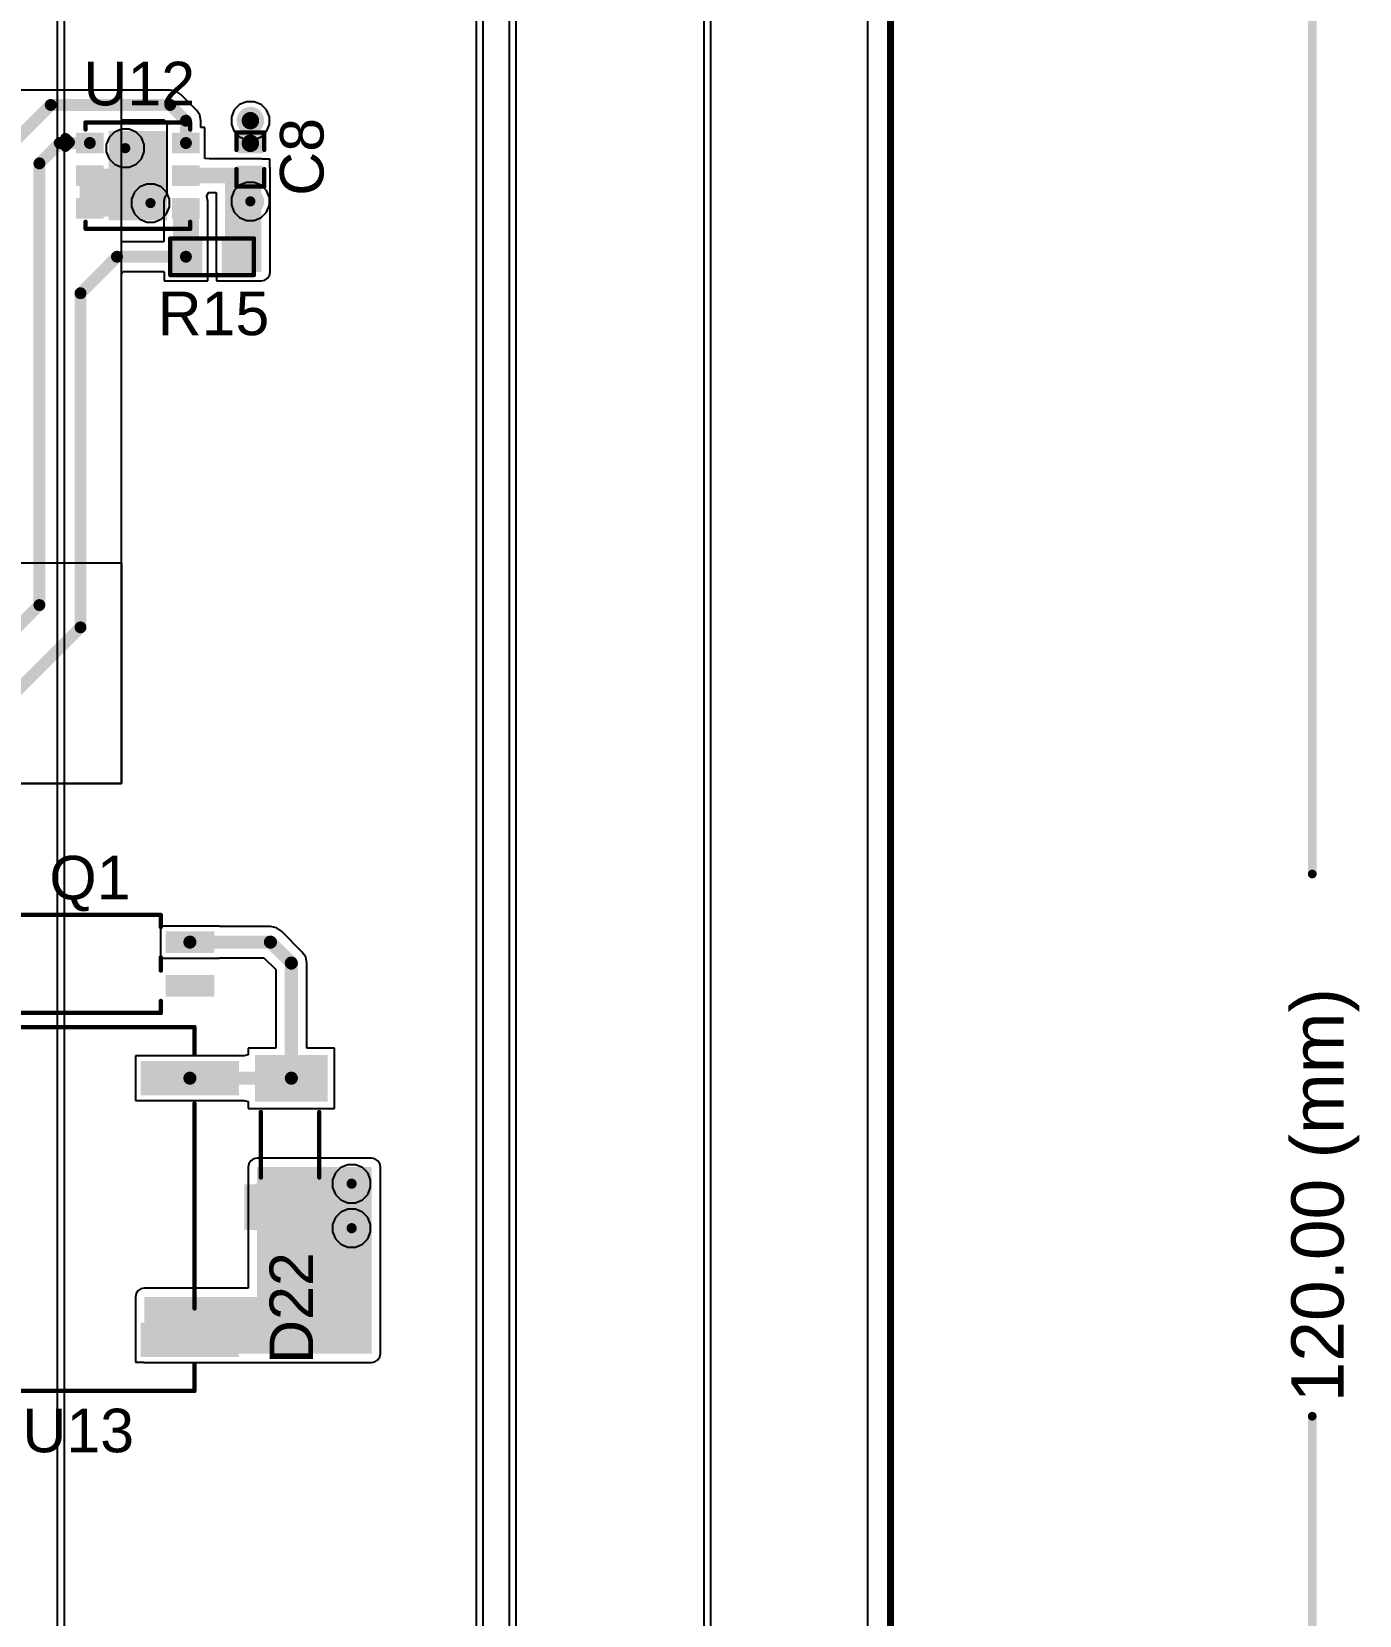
# Model space of a CAD drawing. Header units: millimetres. Extents: x 0 to 174, y 0 to 132.
# Drawn here: x 134.98 to 173.66, y 45.9 to 92.03 of the extents above; entities that cross this region are included whole.
import ezdxf

# ---------------------------------------------------------------- set-up
doc = ezdxf.new("R2010")
doc.units = ezdxf.units.MM
for name, color, linetype in [('BottomLayer', 5, 'Continuous'), ('BottomSolder', 6, 'Continuous'), ('Mechanical2', 216, 'Continuous'), ('TopLayer', 1, 'Continuous'), ('TopOverlay', 2, 'Continuous'), ('TopPaste', 8, 'Continuous'), ('TopSolder', 216, 'Continuous'), ('ViaHoleLayer', 16, 'Continuous')]:
    doc.layers.add(name, color=color, linetype=linetype)
doc.styles.add('Arial', font='', dxfattribs={"height": 0.2})
doc.styles.get('Arial').set_extended_font_data('Arial')

# ---------------------------------------------------------------- blocks, each defined once
blk = doc.blocks.new('G6L_1FDC12_4')
at = {"layer": 'TopLayer'}
for points in [[(2.04, 3.41), (2.04, 4.21), (4.7, 4.21), (4.7, 3.41)], [(-4.7, 0.87), (-4.7, 1.67), (-2.04, 1.67), (-2.04, 0.87)], [(-4.7, -4.21), (-4.7, -3.41), (-2.04, -3.41), (-2.04, -4.21)], [(2.04, -4.21), (2.04, -3.41), (4.7, -3.41), (4.7, -4.21)]]:
    blk.add_hatch(color=1, dxfattribs=at).paths.add_polyline_path(points)
at = {"layer": 'TopPaste'}
for points in [[(2.04, 3.41), (2.04, 4.21), (4.7, 4.21), (4.7, 3.41)], [(-4.7, 0.87), (-4.7, 1.67), (-2.04, 1.67), (-2.04, 0.87)], [(-4.7, -4.21), (-4.7, -3.41), (-2.04, -3.41), (-2.04, -4.21)], [(2.04, -4.21), (2.04, -3.41), (4.7, -3.41), (4.7, -4.21)]]:
    blk.add_hatch(color=8, dxfattribs=at).paths.add_polyline_path(points)
at = {"layer": 'TopSolder'}
for points in [[(1.938, 3.308), (1.938, 4.312), (4.802, 4.312), (4.802, 3.308)], [(-4.802, 0.768), (-4.802, 1.772), (-1.938, 1.772), (-1.938, 0.768)], [(-4.802, -4.312), (-4.802, -3.308), (-1.938, -3.308), (-1.938, -4.312)], [(1.938, -4.312), (1.938, -3.308), (4.802, -3.308), (4.802, -4.312)]]:
    blk.add_hatch(color=216, dxfattribs=at).paths.add_polyline_path(points)
at = {"layer": 'TopOverlay', "const_width": 0.127}
for points in [[(-3.5, 5.3), (3.5, 5.3)], [(-3.5, 2.012), (-3.5, 5.3)], [(3.5, 4.516), (3.5, 5.3)], [(3.5, 3.068), (3.505, -2.896)], [(-3.5, -2.76), (-3.5, 0.528)], [(-3.5, -5.3), (-3.5, -4.516)], [(3.5, -5.3), (3.5, -4.516)], [(-3.5, -5.3), (3.5, -5.3)]]:
    blk.add_lwpolyline(points, dxfattribs=at)
at = {"layer": 'TopOverlay', "const_width": 0.0635}
for points in [[(-3.532, 5.3, 1), (-3.468, 5.3, 1)], [(-3.532, 5.3, 1), (-3.468, 5.3, 1)], [(3.468, 5.3, 1), (3.532, 5.3, 1)], [(3.468, 5.3, 1), (3.532, 5.3, 1)], [(3.468, 4.516, 1), (3.532, 4.516, 1)], [(3.468, 3.068, 1), (3.532, 3.068, 1)], [(-3.532, 2.012, 1), (-3.468, 2.012, 1)], [(-3.532, 0.528, 1), (-3.468, 0.528, 1)], [(-3.532, -2.76, 1), (-3.468, -2.76, 1)], [(3.473, -2.896, 1), (3.537, -2.896, 1)], [(-3.532, -4.516, 1), (-3.468, -4.516, 1)], [(3.468, -4.516, 1), (3.532, -4.516, 1)], [(-3.532, -5.3, 1), (-3.468, -5.3, 1)], [(-3.532, -5.3, 1), (-3.468, -5.3, 1)], [(3.468, -5.3, 1), (3.532, -5.3, 1)], [(3.468, -5.3, 1), (3.532, -5.3, 1)]]:
    blk.add_lwpolyline(points, format="xyb", close=True, dxfattribs=at)
blk = doc.blocks.new('HDC2021DEBT_5')
at = {"layer": 'TopLayer'}
for points in [[(-1.7, 1.15), (-1.1, 1.15), (-1.1, 0.75), (-1.7, 0.75)], [(-0.75, 1.2), (0.75, 1.2), (0.75, -1.2), (-0.75, -1.2)], [(1.1, 1.15), (1.7, 1.15), (1.7, 0.75), (1.1, 0.75)], [(-1.7, 0.2), (-1.1, 0.2), (-1.1, -0.2), (-1.7, -0.2)], [(1.1, 0.2), (1.7, 0.2), (1.7, -0.2), (1.1, -0.2)], [(-1.7, -0.75), (-1.1, -0.75), (-1.1, -1.15), (-1.7, -1.15)], [(1.1, -0.75), (1.7, -0.75), (1.7, -1.15), (1.1, -1.15)]]:
    blk.add_hatch(color=1, dxfattribs=at).paths.add_polyline_path(points)
at = {"layer": 'TopPaste'}
for points in [[(-1.7, 1.15), (-1.1, 1.15), (-1.1, 0.75), (-1.7, 0.75)], [(-0.75, 1.2), (0.75, 1.2), (0.75, -1.2), (-0.75, -1.2)], [(1.1, 1.15), (1.7, 1.15), (1.7, 0.75), (1.1, 0.75)], [(-1.7, 0.2), (-1.1, 0.2), (-1.1, -0.2), (-1.7, -0.2)], [(1.1, 0.2), (1.7, 0.2), (1.7, -0.2), (1.1, -0.2)], [(-1.7, -0.75), (-1.1, -0.75), (-1.1, -1.15), (-1.7, -1.15)], [(1.1, -0.75), (1.7, -0.75), (1.7, -1.15), (1.1, -1.15)]]:
    blk.add_hatch(color=8, dxfattribs=at).paths.add_polyline_path(points)
at = {"layer": 'TopSolder'}
for points in [[(-1.802, 1.252), (-0.998, 1.252), (-0.998, 0.648), (-1.802, 0.648)], [(-0.852, 1.302), (0.852, 1.302), (0.852, -1.302), (-0.852, -1.302)], [(0.998, 1.252), (1.802, 1.252), (1.802, 0.648), (0.998, 0.648)], [(-1.802, 0.302), (-0.998, 0.302), (-0.998, -0.302), (-1.802, -0.302)], [(0.998, 0.302), (1.802, 0.302), (1.802, -0.302), (0.998, -0.302)], [(-1.802, -0.648), (-0.998, -0.648), (-0.998, -1.252), (-1.802, -1.252)], [(0.998, -0.648), (1.802, -0.648), (1.802, -1.252), (0.998, -1.252)]]:
    blk.add_hatch(color=216, dxfattribs=at).paths.add_polyline_path(points)
at = {"layer": 'TopOverlay'}
for points, const_width in [([(-1.524, 1.549), (1.524, 1.549)], 0.127), ([(-1.524, 1.346), (-1.524, 1.549)], 0.127), ([(1.524, 1.346), (1.524, 1.549)], 0.127), ([(-2.111, 1.095), (-1.984, 0.968)], 0.3), ([(-2.111, 0.841), (-2.111, 1.095)], 0.3), ([(-2.111, 0.841), (-1.984, 0.968)], 0.3), ([(-1.524, -1.549), (-1.524, -1.346)], 0.127), ([(1.524, -1.549), (1.524, -1.346)], 0.127), ([(-1.524, -1.549), (1.524, -1.549)], 0.127)]:
    blk.add_lwpolyline(points, dxfattribs=dict(at, const_width=const_width))
for points, const_width in [([(-1.556, 1.549, 1), (-1.492, 1.549, 1)], 0.0635), ([(-1.556, 1.549, 1), (-1.492, 1.549, 1)], 0.0635), ([(-1.556, 1.346, 1), (-1.492, 1.346, 1)], 0.0635), ([(1.492, 1.549, 1), (1.556, 1.549, 1)], 0.0635), ([(1.492, 1.549, 1), (1.556, 1.549, 1)], 0.0635), ([(1.492, 1.346, 1), (1.556, 1.346, 1)], 0.0635), ([(-2.186, 1.095, 1), (-2.036, 1.095, 1)], 0.15), ([(-2.186, 1.095, 1), (-2.036, 1.095, 1)], 0.15), ([(-2.186, 0.841, 1), (-2.036, 0.841, 1)], 0.15), ([(-2.186, 0.841, 1), (-2.036, 0.841, 1)], 0.15), ([(-2.059, 0.968, 1), (-1.909, 0.968, 1)], 0.15), ([(-2.059, 0.968, 1), (-1.909, 0.968, 1)], 0.15), ([(-1.556, -1.346, 1), (-1.492, -1.346, 1)], 0.0635), ([(1.492, -1.346, 1), (1.556, -1.346, 1)], 0.0635), ([(-1.556, -1.549, 1), (-1.492, -1.549, 1)], 0.0635), ([(-1.556, -1.549, 1), (-1.492, -1.549, 1)], 0.0635), ([(1.492, -1.549, 1), (1.556, -1.549, 1)], 0.0635), ([(1.492, -1.549, 1), (1.556, -1.549, 1)], 0.0635)]:
    blk.add_lwpolyline(points, format="xyb", close=True, dxfattribs=dict(at, const_width=const_width))
blk = doc.blocks.new('R___0603_44')
at = {"layer": 'TopLayer'}
for points in [[(-0.381, 0.4445), (-0.381, -0.4445), (-1.143, -0.4445), (-1.143, 0.4445)], [(1.143, 0.4445), (1.143, -0.4445), (0.381, -0.4445), (0.381, 0.4445)]]:
    blk.add_hatch(color=1, dxfattribs=at).paths.add_polyline_path(points)
at = {"layer": 'TopPaste'}
for points in [[(-0.381, 0.4445), (-0.381, -0.4445), (-1.143, -0.4445), (-1.143, 0.4445)], [(1.143, 0.4445), (1.143, -0.4445), (0.381, -0.4445), (0.381, 0.4445)]]:
    blk.add_hatch(color=8, dxfattribs=at).paths.add_polyline_path(points)
at = {"layer": 'TopSolder'}
for points in [[(-0.2794, 0.5461), (-0.2794, -0.5461), (-1.2446, -0.5461), (-1.2446, 0.5461)], [(1.2446, 0.5461), (1.2446, -0.5461), (0.2794, -0.5461), (0.2794, 0.5461)]]:
    blk.add_hatch(color=216, dxfattribs=at).paths.add_polyline_path(points)
at = {"layer": 'TopOverlay', "const_width": 0.127}
for points in [[(1.2192, 0.5334), (-1.2192, 0.5334)], [(-1.2192, 0.5334), (-1.2192, -0.5334)], [(1.2192, 0.5334), (1.2192, -0.5334)], [(1.2192, -0.5334), (-1.2192, -0.5334)]]:
    blk.add_lwpolyline(points, dxfattribs=at)
at = {"layer": 'TopOverlay', "const_width": 0.0635}
for points in [[(-1.25095, 0.5334, 1), (-1.18745, 0.5334, 1)], [(-1.25095, 0.5334, 1), (-1.18745, 0.5334, 1)], [(1.18745, 0.5334, 1), (1.25095, 0.5334, 1)], [(1.18745, 0.5334, 1), (1.25095, 0.5334, 1)], [(-1.25095, -0.5334, 1), (-1.18745, -0.5334, 1)], [(-1.25095, -0.5334, 1), (-1.18745, -0.5334, 1)], [(1.18745, -0.5334, 1), (1.25095, -0.5334, 1)], [(1.18745, -0.5334, 1), (1.25095, -0.5334, 1)]]:
    blk.add_lwpolyline(points, format="xyb", close=True, dxfattribs=at)
blk = doc.blocks.new('4_SOIC__0_179___4_55___W______56')
at = {"layer": 'TopLayer'}
for points in [[(-3.856, 0.85), (-2.644, 0.85), (-2.644, 0.42), (-3.856, 0.42)], [(2.644, 0.85), (3.856, 0.85), (3.856, 0.42), (2.644, 0.42)], [(-3.856, -0.42), (-2.644, -0.42), (-2.644, -0.85), (-3.856, -0.85)], [(2.644, -0.42), (3.856, -0.42), (3.856, -0.85), (2.644, -0.85)]]:
    blk.add_hatch(color=1, dxfattribs=at).paths.add_polyline_path(points)
at = {"layer": 'TopPaste'}
for points in [[(-3.856, 0.85), (-2.644, 0.85), (-2.644, 0.42), (-3.856, 0.42)], [(2.644, 0.85), (3.856, 0.85), (3.856, 0.42), (2.644, 0.42)], [(-3.856, -0.42), (-2.644, -0.42), (-2.644, -0.85), (-3.856, -0.85)], [(2.644, -0.42), (3.856, -0.42), (3.856, -0.85), (2.644, -0.85)]]:
    blk.add_hatch(color=8, dxfattribs=at).paths.add_polyline_path(points)
at = {"layer": 'TopSolder'}
for points in [[(-3.957, 0.952), (-2.543, 0.952), (-2.543, 0.318), (-3.957, 0.318)], [(2.543, 0.952), (3.957, 0.952), (3.957, 0.318), (2.543, 0.318)], [(-3.957, -0.318), (-2.543, -0.318), (-2.543, -0.952), (-3.957, -0.952)], [(2.543, -0.318), (3.957, -0.318), (3.957, -0.952), (2.543, -0.952)]]:
    blk.add_hatch(color=216, dxfattribs=at).paths.add_polyline_path(points)
at = {"layer": 'TopOverlay', "const_width": 0.127}
for points in [[(-2.402, 1.427), (2.402, 1.427)], [(-2.402, 1.078), (-2.402, 1.427)], [(2.402, 1.078), (2.402, 1.427)], [(-4.14, 0.533), (-4.14, 0.787)], [(-4.14, 0.787), (-4.013, 0.66)], [(-4.14, 0.533), (-4.013, 0.66)], [(-2.402, -0.192), (-2.402, 0.192)], [(2.402, -0.192), (2.402, 0.192)], [(-2.402, -1.427), (-2.402, -1.078)], [(-2.402, -1.427), (2.402, -1.427)], [(2.402, -1.427), (2.402, -1.078)]]:
    blk.add_lwpolyline(points, dxfattribs=at)
at = {"layer": 'TopOverlay', "const_width": 0.0635}
for points in [[(-2.434, 1.427, 1), (-2.37, 1.427, 1)], [(-2.434, 1.427, 1), (-2.37, 1.427, 1)], [(2.37, 1.427, 1), (2.434, 1.427, 1)], [(2.37, 1.427, 1), (2.434, 1.427, 1)], [(-2.434, 1.078, 1), (-2.37, 1.078, 1)], [(2.37, 1.078, 1), (2.434, 1.078, 1)], [(-4.172, 0.787, 1), (-4.108, 0.787, 1)], [(-4.172, 0.787, 1), (-4.108, 0.787, 1)], [(-4.172, 0.533, 1), (-4.108, 0.533, 1)], [(-4.172, 0.533, 1), (-4.108, 0.533, 1)], [(-4.045, 0.66, 1), (-3.981, 0.66, 1)], [(-4.045, 0.66, 1), (-3.981, 0.66, 1)], [(-2.434, 0.192, 1), (-2.37, 0.192, 1)], [(2.37, 0.192, 1), (2.434, 0.192, 1)], [(-2.434, -0.192, 1), (-2.37, -0.192, 1)], [(2.37, -0.192, 1), (2.434, -0.192, 1)], [(-2.434, -1.078, 1), (-2.37, -1.078, 1)], [(-2.434, -1.427, 1), (-2.37, -1.427, 1)], [(-2.434, -1.427, 1), (-2.37, -1.427, 1)], [(2.37, -1.078, 1), (2.434, -1.078, 1)], [(2.37, -1.427, 1), (2.434, -1.427, 1)], [(2.37, -1.427, 1), (2.434, -1.427, 1)]]:
    blk.add_lwpolyline(points, format="xyb", close=True, dxfattribs=at)
blk = doc.blocks.new('SOD_80_M___MELF_74')
at = {"layer": 'TopLayer'}
for points in [[(-1.25, -1), (-2.5, -1), (-2.5, 1), (-1.25, 1)], [(2.5, -1), (1.25, -1), (1.25, 1), (2.5, 1)]]:
    blk.add_hatch(color=1, dxfattribs=at).paths.add_polyline_path(points)
at = {"layer": 'TopOverlay'}
for points in [[(-2.542, 1.041), (-1.221, 1.041), (-1.221, 1.372), (-2.542, 1.372)], [(-1.196, -0.711), (-0.713, -0.711), (-0.713, 0.787), (-1.196, 0.787)], [(-2.542, -1.372), (-1.221, -1.372), (-1.221, -1.041), (-2.542, -1.041)]]:
    blk.add_hatch(color=2, dxfattribs=at).paths.add_polyline_path(points)
at = {"layer": 'TopPaste'}
for points in [[(-1.25, -1), (-2.5, -1), (-2.5, 1), (-1.25, 1)], [(2.5, -1), (1.25, -1), (1.25, 1), (2.5, 1)]]:
    blk.add_hatch(color=8, dxfattribs=at).paths.add_polyline_path(points)
at = {"layer": 'TopSolder'}
for points in [[(-1.195, -1.055), (-2.555, -1.055), (-2.555, 1.055), (-1.195, 1.055)], [(2.555, -1.055), (1.195, -1.055), (1.195, 1.055), (2.555, 1.055)]]:
    blk.add_hatch(color=216, dxfattribs=at).paths.add_polyline_path(points)
at = {"layer": 'TopOverlay', "const_width": 0.127}
for points in [[(-1.016, 0.889), (0.889, 0.889)], [(-1.016, -0.813), (0.889, -0.813)]]:
    blk.add_lwpolyline(points, dxfattribs=at)
at = {"layer": 'TopOverlay', "const_width": 0.0635}
for points in [[(-1.048, 0.889, 1), (-0.984, 0.889, 1)], [(0.857, 0.889, 1), (0.921, 0.889, 1)], [(-1.048, -0.813, 1), (-0.984, -0.813, 1)], [(0.857, -0.813, 1), (0.921, -0.813, 1)]]:
    blk.add_lwpolyline(points, format="xyb", close=True, dxfattribs=at)
blk = doc.blocks.new('C___0402_103')
at = {"layer": 'TopLayer'}
for points in [[(-0.699, -0.318), (-0.699, 0.318), (-0.241, 0.318), (-0.241, -0.318)], [(0.241, -0.318), (0.241, 0.318), (0.699, 0.318), (0.699, -0.318)]]:
    blk.add_hatch(color=1, dxfattribs=at).paths.add_polyline_path(points)
at = {"layer": 'TopPaste'}
for points in [[(-0.699, -0.318), (-0.699, 0.318), (-0.241, 0.318), (-0.241, -0.318)], [(0.241, -0.318), (0.241, 0.318), (0.699, 0.318), (0.699, -0.318)]]:
    blk.add_hatch(color=8, dxfattribs=at).paths.add_polyline_path(points)
at = {"layer": 'TopSolder'}
for points in [[(-0.758, -0.377), (-0.758, 0.377), (-0.181, 0.377), (-0.181, -0.377)], [(0.181, -0.377), (0.181, 0.377), (0.758, 0.377), (0.758, -0.377)]]:
    blk.add_hatch(color=216, dxfattribs=at).paths.add_polyline_path(points)
at = {"layer": 'TopOverlay', "const_width": 0.127}
for points in [[(-0.787, 0.406), (-0.787, -0.406)], [(-0.787, 0.406), (-0.279, 0.406)], [(0.279, 0.406), (0.787, 0.406)], [(0.787, 0.406), (0.787, -0.406)], [(-0.787, -0.406), (-0.279, -0.406)], [(0.279, -0.406), (0.787, -0.406)]]:
    blk.add_lwpolyline(points, dxfattribs=at)
at = {"layer": 'TopOverlay', "const_width": 0.0635}
for points in [[(-0.819, 0.406, 1), (-0.756, 0.406, 1)], [(-0.819, 0.406, 1), (-0.756, 0.406, 1)], [(-0.311, 0.406, 1), (-0.248, 0.406, 1)], [(0.248, 0.406, 1), (0.311, 0.406, 1)], [(0.756, 0.406, 1), (0.819, 0.406, 1)], [(0.756, 0.406, 1), (0.819, 0.406, 1)], [(-0.819, -0.406, 1), (-0.756, -0.406, 1)], [(-0.819, -0.406, 1), (-0.756, -0.406, 1)], [(-0.311, -0.406, 1), (-0.248, -0.406, 1)], [(0.248, -0.406, 1), (0.311, -0.406, 1)], [(0.756, -0.406, 1), (0.819, -0.406, 1)], [(0.756, -0.406, 1), (0.819, -0.406, 1)]]:
    blk.add_lwpolyline(points, format="xyb", close=True, dxfattribs=at)

msp = doc.modelspace()

# ---------------------------------------------------------------- hatches: boundary and pattern name
at = {"layer": 'BottomLayer'}
h = msp.add_hatch(color=5, dxfattribs=at)
edge = h.paths.add_edge_path()
edge.add_arc((141.351, 89.433), 0.3, 0, 360)
h = msp.add_hatch(color=5, dxfattribs=at)
edge = h.paths.add_edge_path()
edge.add_arc((137.707, 88.632), 0.3, 0, 360)
h = msp.add_hatch(color=5, dxfattribs=at)
edge = h.paths.add_edge_path()
edge.add_arc((138.441, 87.034), 0.3, 0, 360)
h = msp.add_hatch(color=5, dxfattribs=at)
edge = h.paths.add_edge_path()
edge.add_arc((141.351, 87.083), 0.3, 0, 360)
h = msp.add_hatch(color=5, dxfattribs=at)
edge = h.paths.add_edge_path()
edge.add_arc((144.302, 58.471), 0.3, 0, 360)
h = msp.add_hatch(color=5, dxfattribs=at)
edge = h.paths.add_edge_path()
edge.add_arc((144.302, 57.175), 0.3, 0, 360)
at = {"layer": 'BottomSolder'}
h = msp.add_hatch(color=6, dxfattribs=at)
edge = h.paths.add_edge_path()
edge.add_arc((141.351, 89.433), 0.402, 0, 360)
h = msp.add_hatch(color=6, dxfattribs=at)
edge = h.paths.add_edge_path()
edge.add_arc((137.707, 88.632), 0.402, 0, 360)
h = msp.add_hatch(color=6, dxfattribs=at)
edge = h.paths.add_edge_path()
edge.add_arc((138.441, 87.034), 0.402, 0, 360)
h = msp.add_hatch(color=6, dxfattribs=at)
edge = h.paths.add_edge_path()
edge.add_arc((141.351, 87.083), 0.402, 0, 360)
h = msp.add_hatch(color=6, dxfattribs=at)
edge = h.paths.add_edge_path()
edge.add_arc((144.302, 58.471), 0.402, 0, 360)
h = msp.add_hatch(color=6, dxfattribs=at)
edge = h.paths.add_edge_path()
edge.add_arc((144.302, 57.175), 0.402, 0, 360)
at = {"layer": 'TopLayer'}
h = msp.add_hatch(color=1, dxfattribs=at)
edge = h.paths.add_edge_path()
edge.add_arc((141.351, 89.433), 0.3, 0, 360)
h = msp.add_hatch(color=1, dxfattribs=at)
edge = h.paths.add_edge_path()
edge.add_arc((137.707, 88.632), 0.3, 0, 360)
for points in [[(136.374, 86.633), (138.824, 86.633), (138.824, 88.033), (136.374, 88.033)], [(139.174, 87.605), (141.669, 87.605), (141.669, 88.062), (139.174, 88.062)], [(140.617, 85.027), (141.669, 85.027), (141.669, 88.062), (140.617, 88.062)], [(139.093, 85.027), (139.855, 85.027), (139.855, 87.083), (139.093, 87.083)], [(141.545, 53.524), (144.882, 53.524), (144.882, 58.953), (141.545, 58.953)], [(138.26, 53.524), (144.848, 53.524), (144.848, 55.169), (138.26, 55.169)]]:
    msp.add_hatch(color=1, dxfattribs=at).paths.add_polyline_path(points)
h = msp.add_hatch(color=1, dxfattribs=at)
edge = h.paths.add_edge_path()
edge.add_arc((138.441, 87.034), 0.3, 0, 360)
h = msp.add_hatch(color=1, dxfattribs=at)
edge = h.paths.add_edge_path()
edge.add_arc((141.351, 87.083), 0.3, 0, 360)
h = msp.add_hatch(color=1, dxfattribs=at)
edge = h.paths.add_edge_path()
edge.add_arc((144.302, 58.471), 0.3, 0, 360)
h = msp.add_hatch(color=1, dxfattribs=at)
edge = h.paths.add_edge_path()
edge.add_arc((144.302, 57.175), 0.3, 0, 360)
at = {"layer": 'TopSolder'}
h = msp.add_hatch(color=216, dxfattribs=at)
edge = h.paths.add_edge_path()
edge.add_arc((141.351, 89.433), 0.402, 0, 360)
h = msp.add_hatch(color=216, dxfattribs=at)
edge = h.paths.add_edge_path()
edge.add_arc((137.707, 88.632), 0.402, 0, 360)
h = msp.add_hatch(color=216, dxfattribs=at)
edge = h.paths.add_edge_path()
edge.add_arc((138.441, 87.034), 0.402, 0, 360)
h = msp.add_hatch(color=216, dxfattribs=at)
edge = h.paths.add_edge_path()
edge.add_arc((141.351, 87.083), 0.402, 0, 360)
h = msp.add_hatch(color=216, dxfattribs=at)
edge = h.paths.add_edge_path()
edge.add_arc((144.302, 58.471), 0.402, 0, 360)
h = msp.add_hatch(color=216, dxfattribs=at)
edge = h.paths.add_edge_path()
edge.add_arc((144.302, 57.175), 0.402, 0, 360)
at = {"layer": 'ViaHoleLayer'}
h = msp.add_hatch(color=16, dxfattribs=at)
edge = h.paths.add_edge_path()
edge.add_arc((141.351, 89.433), 0.15, 0, 360)
h = msp.add_hatch(color=16, dxfattribs=at)
edge = h.paths.add_edge_path()
edge.add_arc((137.707, 88.632), 0.15, 0, 360)
h = msp.add_hatch(color=16, dxfattribs=at)
edge = h.paths.add_edge_path()
edge.add_arc((138.441, 87.034), 0.15, 0, 360)
h = msp.add_hatch(color=16, dxfattribs=at)
edge = h.paths.add_edge_path()
edge.add_arc((141.351, 87.083), 0.15, 0, 360)
h = msp.add_hatch(color=16, dxfattribs=at)
edge = h.paths.add_edge_path()
edge.add_arc((144.302, 58.471), 0.15, 0, 360)
h = msp.add_hatch(color=16, dxfattribs=at)
edge = h.paths.add_edge_path()
edge.add_arc((144.302, 57.175), 0.15, 0, 360)

# ---------------------------------------------------------------- linework, layer by layer
at = {"layer": 'BottomLayer'}
for p, q in [((159.334, 112.954), (159.334, 5.447)), ((154.559, 110.414), (154.559, 39.751)), ((154.766, 39.751), (154.766, 110.414)), ((135.725, 105.943), (135.725, 41.563)), ((135.932, 41.563), (135.932, 106.029)), ((148.891, 105.045), (148.891, 41.335)), ((149.098, 41.25), (149.098, 105.131)), ((147.93, 104.28), (147.93, 42.672)), ((148.137, 42.672), (148.137, 104.28)), ((141.241, 89.987), (141.037, 89.903)), ((141.461, 89.987), (141.241, 89.987)), ((141.665, 89.903), (141.461, 89.987)), ((140.881, 89.747), (140.797, 89.544)), ((140.797, 89.544), (140.797, 89.323)), ((141.037, 89.903), (140.881, 89.747)), ((141.821, 89.747), (141.665, 89.903)), ((141.905, 89.544), (141.821, 89.747)), ((141.905, 89.323), (141.905, 89.544)), ((137.394, 89.102), (137.238, 88.946)), ((137.597, 89.186), (137.394, 89.102)), ((137.818, 89.186), (137.597, 89.186)), ((138.021, 89.102), (137.818, 89.186)), ((138.177, 88.946), (138.021, 89.102)), ((140.797, 89.323), (140.881, 89.12)), ((140.881, 89.12), (141.037, 88.964)), ((141.665, 88.964), (141.821, 89.12)), ((141.821, 89.12), (141.905, 89.323)), ((137.238, 88.946), (137.153, 88.742)), ((137.153, 88.742), (137.153, 88.522)), ((138.261, 88.742), (138.177, 88.946)), ((138.261, 88.522), (138.261, 88.742)), ((141.037, 88.964), (141.241, 88.879)), ((141.241, 88.879), (141.461, 88.879)), ((141.461, 88.879), (141.665, 88.964)), ((137.153, 88.522), (137.238, 88.318)), ((137.238, 88.318), (137.394, 88.162)), ((137.394, 88.162), (137.597, 88.078)), ((137.818, 88.078), (138.021, 88.162)), ((138.021, 88.162), (138.177, 88.318)), ((138.177, 88.318), (138.261, 88.522)), ((137.597, 88.078), (137.818, 88.078)), ((137.972, 87.348), (137.887, 87.145)), ((138.128, 87.504), (137.972, 87.348)), ((138.331, 87.588), (138.128, 87.504)), ((138.552, 87.588), (138.331, 87.588)), ((138.755, 87.504), (138.552, 87.588)), ((138.911, 87.348), (138.755, 87.504)), ((138.995, 87.145), (138.911, 87.348)), ((140.881, 87.397), (140.797, 87.193)), ((140.797, 87.193), (140.797, 86.973)), ((141.037, 87.553), (140.881, 87.397)), ((141.241, 87.637), (141.037, 87.553)), ((141.461, 87.637), (141.241, 87.637)), ((141.665, 87.553), (141.461, 87.637)), ((141.821, 87.397), (141.665, 87.553)), ((141.905, 87.193), (141.821, 87.397)), ((141.905, 86.973), (141.905, 87.193)), ((137.887, 87.145), (137.887, 86.924)), ((137.887, 86.924), (137.972, 86.721)), ((137.972, 86.721), (138.128, 86.565)), ((138.755, 86.565), (138.911, 86.721)), ((138.911, 86.721), (138.995, 86.924)), ((138.995, 86.924), (138.995, 87.145)), ((140.797, 86.973), (140.881, 86.769)), ((140.881, 86.769), (141.037, 86.614)), ((141.665, 86.614), (141.821, 86.769)), ((141.821, 86.769), (141.905, 86.973)), ((138.128, 86.565), (138.331, 86.48)), ((138.331, 86.48), (138.552, 86.48)), ((138.552, 86.48), (138.755, 86.565)), ((141.037, 86.614), (141.241, 86.529)), ((141.241, 86.529), (141.461, 86.529)), ((141.461, 86.529), (141.665, 86.614)), ((143.832, 58.785), (143.748, 58.581)), ((143.988, 58.94), (143.832, 58.785)), ((144.192, 59.025), (143.988, 58.94)), ((144.412, 59.025), (144.192, 59.025)), ((144.616, 58.94), (144.412, 59.025)), ((144.772, 58.785), (144.616, 58.94)), ((144.856, 58.581), (144.772, 58.785)), ((143.748, 58.581), (143.748, 58.361)), ((143.748, 58.361), (143.832, 58.157)), ((143.832, 58.157), (143.988, 58.001)), ((144.616, 58.001), (144.772, 58.157)), ((144.772, 58.157), (144.856, 58.361)), ((144.856, 58.361), (144.856, 58.581)), ((143.988, 58.001), (144.192, 57.917)), ((144.192, 57.729), (143.988, 57.645)), ((144.192, 57.917), (144.412, 57.917)), ((144.412, 57.729), (144.192, 57.729)), ((144.412, 57.917), (144.616, 58.001)), ((144.616, 57.645), (144.412, 57.729)), ((143.832, 57.489), (143.748, 57.286)), ((143.748, 57.286), (143.748, 57.065)), ((143.988, 57.645), (143.832, 57.489)), ((144.772, 57.489), (144.616, 57.645)), ((144.856, 57.286), (144.772, 57.489)), ((144.856, 57.065), (144.856, 57.286)), ((143.748, 57.065), (143.832, 56.862)), ((143.832, 56.862), (143.988, 56.706)), ((144.616, 56.706), (144.772, 56.862)), ((144.772, 56.862), (144.856, 57.065)), ((143.988, 56.706), (144.192, 56.621)), ((144.192, 56.621), (144.412, 56.621)), ((144.412, 56.621), (144.616, 56.706))]:
    msp.add_line(p, q, dxfattribs=at)
at = {"layer": 'Mechanical2'}
for points, const_width in [([(160, 0), (160, 120)], 0.203), ([(172.288, 67.491), (172.288, 120)], 0.254), ([(172.288, 0), (172.288, 51.697)], 0.254)]:
    msp.add_lwpolyline(points, dxfattribs=dict(at, const_width=const_width))
at = {"layer": 'Mechanical2', "const_width": 0.127}
for points in [[(172.225, 67.491, 1), (172.352, 67.491, 1)], [(172.225, 51.697, 1), (172.352, 51.697, 1)]]:
    msp.add_lwpolyline(points, format="xyb", close=True, dxfattribs=at)
at = {"layer": 'TopLayer'}
for p, q in [((159.334, 112.903), (159.334, 7.645)), ((137.592, 90.326), (133.35, 90.326)), ((139.017, 90.326), (133.35, 90.326)), ((137.592, 70.128), (137.592, 90.326)), ((139.184, 90.293), (139.017, 90.326)), ((139.325, 90.198), (139.184, 90.293)), ((139.782, 89.741), (139.325, 90.198)), ((139.876, 89.6), (139.782, 89.741)), ((139.909, 89.433), (139.876, 89.6)), ((137.592, 85.906), (137.592, 89.456)), ((137.592, 89.456), (138.837, 89.456)), ((138.837, 89.456), (138.928, 89.364)), ((138.928, 89.364), (138.92, 89.237)), ((138.92, 89.237), (138.92, 89.237)), ((138.92, 89.237), (138.92, 88.414)), ((139.909, 89.237), (139.909, 89.433)), ((140.028, 89.237), (139.909, 89.237)), ((140.028, 88.448), (140.028, 89.237)), ((138.92, 88.414), (138.92, 88.329)), ((138.92, 88.329), (138.92, 88.087)), ((140.028, 88.329), (140.028, 88.448)), ((140.152, 88.321), (140.028, 88.329)), ((141.669, 88.321), (140.152, 88.321)), ((141.694, 88.316), (141.669, 88.321)), ((141.923, 88.316), (141.694, 88.316)), ((141.923, 88.087), (141.923, 88.316)), ((138.92, 88.087), (138.915, 88.062)), ((138.915, 88.062), (138.915, 87.605)), ((141.927, 88.062), (141.923, 88.087)), ((141.927, 85.027), (141.927, 88.062)), ((138.854, 87.182), (138.834, 87.083)), ((138.905, 87.259), (138.854, 87.182)), ((138.919, 87.369), (138.905, 87.259)), ((138.915, 87.605), (138.92, 87.58)), ((138.92, 87.384), (138.919, 87.369)), ((138.92, 87.58), (138.92, 87.384)), ((140.07, 87.219), (140.13, 87.344)), ((140.095, 87.182), (140.07, 87.219)), ((140.114, 87.083), (140.095, 87.182)), ((140.13, 87.344), (140.152, 87.346)), ((140.152, 87.346), (140.358, 87.346)), ((140.358, 87.346), (140.358, 85.027)), ((138.834, 87.083), (138.834, 85.906)), ((140.114, 85.027), (140.114, 87.083)), ((138.834, 85.906), (137.592, 85.906)), ((137.592, 84.982), (137.646, 85.036)), ((137.592, 70.128), (137.592, 84.982)), ((137.646, 85.036), (138.834, 85.036)), ((138.834, 85.036), (138.834, 85.027)), ((138.834, 85.027), (138.839, 85.001)), ((138.839, 85.001), (138.839, 84.773)), ((140.109, 85.001), (140.114, 85.027)), ((140.109, 84.773), (140.109, 85.001)), ((140.358, 85.027), (140.363, 85.001)), ((140.363, 85.001), (140.363, 84.773)), ((141.852, 84.843), (141.908, 84.927)), ((141.908, 84.927), (141.927, 85.027)), ((138.839, 84.773), (139.068, 84.773)), ((139.068, 84.773), (139.093, 84.768)), ((139.093, 84.768), (139.855, 84.768)), ((139.855, 84.768), (139.88, 84.773)), ((139.88, 84.773), (140.109, 84.773)), ((140.363, 84.773), (140.592, 84.773)), ((140.592, 84.773), (140.617, 84.768)), ((140.617, 84.768), (141.669, 84.768)), ((141.669, 84.768), (141.768, 84.787)), ((141.768, 84.787), (141.852, 84.843)), ((18.466, 76.556), (137.592, 76.556)), ((137.592, 76.556), (137.592, 70.128)), ((137.592, 70.128), (18.466, 70.128)), ((18.621, 70.128), (137.592, 70.128)), ((133.35, 70.128), (137.592, 70.128)), ((140.45, 65.976), (138.731, 65.976)), ((138.731, 65.976), (138.731, 65.037)), ((140.45, 65.96), (140.45, 65.976)), ((141.935, 65.96), (140.45, 65.96)), ((142.109, 65.925), (141.935, 65.96)), ((142.256, 65.827), (142.109, 65.925)), ((142.865, 65.217), (142.256, 65.827)), ((140.45, 65.037), (140.45, 65.053)), ((140.45, 65.053), (141.747, 65.053)), ((141.747, 65.053), (142.092, 64.709)), ((142.964, 65.07), (142.865, 65.217)), ((142.865, 65.217), (142.865, 65.217)), ((142.998, 64.897), (142.964, 65.07)), ((138.731, 65.037), (140.45, 65.037)), ((142.092, 64.709), (142.092, 62.423)), ((142.998, 62.423), (142.998, 64.897)), ((142.092, 62.423), (141.291, 62.423)), ((141.291, 62.423), (141.291, 62.223)), ((143.799, 62.423), (142.998, 62.423)), ((143.799, 60.665), (143.799, 62.423)), ((141.174, 62.198), (138.006, 62.198)), ((138.006, 62.198), (138.006, 60.89)), ((141.291, 62.223), (141.174, 62.198)), ((141.174, 62.198), (141.174, 62.198)), ((138.006, 60.89), (141.174, 60.89)), ((141.174, 60.89), (141.174, 60.89)), ((141.174, 60.89), (141.291, 60.865)), ((141.291, 60.865), (141.291, 60.665)), ((141.291, 60.665), (143.799, 60.665)), ((141.306, 59.053), (141.286, 58.953)), ((141.362, 59.137), (141.306, 59.053)), ((141.446, 59.193), (141.362, 59.137)), ((141.545, 59.212), (141.446, 59.193)), ((144.882, 59.212), (141.545, 59.212)), ((144.981, 59.193), (144.882, 59.212)), ((145.065, 59.137), (144.981, 59.193)), ((145.121, 59.053), (145.065, 59.137)), ((145.141, 58.953), (145.121, 59.053)), ((141.286, 58.953), (141.286, 55.428)), ((145.141, 53.524), (145.141, 58.953)), ((138.161, 55.408), (138.077, 55.352)), ((138.26, 55.428), (138.161, 55.408)), ((141.286, 55.428), (138.26, 55.428)), ((138.021, 55.268), (138.001, 55.169)), ((138.001, 55.169), (138.001, 53.524)), ((138.077, 55.352), (138.021, 55.268)), ((138.001, 53.524), (138.006, 53.499)), ((145.121, 53.425), (145.141, 53.524)), ((138.006, 53.499), (138.006, 53.27)), ((138.006, 53.27), (138.235, 53.27)), ((138.235, 53.27), (138.26, 53.265)), ((138.26, 53.265), (144.882, 53.265)), ((144.882, 53.265), (144.981, 53.285)), ((144.981, 53.285), (145.065, 53.341)), ((145.065, 53.341), (145.121, 53.425))]:
    msp.add_line(p, q, dxfattribs=at)
for points, const_width in [([(134.315, 88.671), (135.534, 89.891)], 0.345), ([(135.534, 89.891), (139.017, 89.891)], 0.345), ([(139.017, 89.891), (139.474, 89.433)], 0.345), ([(139.474, 88.783), (139.474, 89.433)], 0.345), ([(141.351, 88.773), (141.351, 89.433)], 0.508), ([(135.204, 88.19), (135.798, 88.783)], 0.345), ([(135.798, 88.783), (136.674, 88.783)], 0.345), ([(135.204, 75.325), (135.204, 88.19)], 0.345), ([(136.403, 84.408), (137.465, 85.471)], 0.345), ([(137.465, 85.471), (139.474, 85.471)], 0.345), ([(136.403, 74.675), (136.403, 84.408)], 0.345), ([(132.37, 72.492), (135.204, 75.325)], 0.345), ([(132.771, 71.044), (136.403, 74.675)], 0.345), ([(139.59, 65.507), (141.935, 65.507)], 0.381), ([(141.935, 65.507), (142.545, 64.897)], 0.381), ([(142.545, 61.544), (142.545, 64.897)], 0.381), ([(139.59, 61.544), (142.545, 61.544)], 0.381)]:
    msp.add_lwpolyline(points, dxfattribs=dict(at, const_width=const_width))
for points, const_width in [([(135.448, 89.891, 1), (135.621, 89.891, 1)], 0.173), ([(135.448, 89.891, 1), (135.621, 89.891, 1)], 0.173), ([(138.931, 89.891, 1), (139.104, 89.891, 1)], 0.173), ([(138.931, 89.891, 1), (139.104, 89.891, 1)], 0.173), ([(139.388, 89.433, 1), (139.561, 89.433, 1)], 0.173), ([(139.388, 89.433, 1), (139.561, 89.433, 1)], 0.173), ([(141.224, 89.433, 1), (141.478, 89.433, 1)], 0.254), ([(141.224, 88.773, 1), (141.478, 88.773, 1)], 0.254), ([(135.711, 88.783, 1), (135.884, 88.783, 1)], 0.173), ([(135.711, 88.783, 1), (135.884, 88.783, 1)], 0.173), ([(136.588, 88.783, 1), (136.761, 88.783, 1)], 0.173), ([(139.388, 88.783, 1), (139.561, 88.783, 1)], 0.173), ([(135.118, 88.19, 1), (135.291, 88.19, 1)], 0.173), ([(135.118, 88.19, 1), (135.291, 88.19, 1)], 0.173), ([(137.379, 85.471, 1), (137.552, 85.471, 1)], 0.173), ([(137.379, 85.471, 1), (137.552, 85.471, 1)], 0.173), ([(139.388, 85.471, 1), (139.561, 85.471, 1)], 0.173), ([(136.316, 84.408, 1), (136.489, 84.408, 1)], 0.173), ([(136.316, 84.408, 1), (136.489, 84.408, 1)], 0.173), ([(135.118, 75.325, 1), (135.291, 75.325, 1)], 0.173), ([(135.118, 75.325, 1), (135.291, 75.325, 1)], 0.173), ([(136.316, 74.675, 1), (136.489, 74.675, 1)], 0.173), ([(136.316, 74.675, 1), (136.489, 74.675, 1)], 0.173), ([(139.495, 65.507, 1), (139.685, 65.507, 1)], 0.191), ([(141.84, 65.507, 1), (142.03, 65.507, 1)], 0.191), ([(141.84, 65.507, 1), (142.03, 65.507, 1)], 0.191), ([(142.45, 64.897, 1), (142.64, 64.897, 1)], 0.191), ([(142.45, 64.897, 1), (142.64, 64.897, 1)], 0.191), ([(139.495, 61.544, 1), (139.685, 61.544, 1)], 0.191), ([(142.45, 61.544, 1), (142.64, 61.544, 1)], 0.191), ([(142.45, 61.544, 1), (142.64, 61.544, 1)], 0.191)]:
    msp.add_lwpolyline(points, format="xyb", close=True, dxfattribs=dict(at, const_width=const_width))

# ---------------------------------------------------------------- block references
for name, p in [('HDC2021DEBT_5', (138.074, 87.833)), ('4_SOIC__0_179___4_55___W______56', (136.34, 64.872)), ('G6L_1FDC12_4', (136.22, 57.734))]:
    msp.add_blockref(name, p)
for name, p, rotation in [('C___0402_103', (141.351, 88.303), 90), ('R___0603_44', (140.236, 85.471), 180), ('SOD_80_M___MELF_74', (142.545, 59.669), 90)]:
    msp.add_blockref(name, p, dxfattribs=dict(rotation=rotation))

# ---------------------------------------------------------------- texts
at = {"layer": 'Mechanical2', "style": 'Arial'}
msp.add_text('120.00 (mm)', height=1.524, rotation=90, dxfattribs=at).set_placement((173.202, 52.103))
at = {"layer": 'TopOverlay', "style": 'Arial'}
for s, p in [('U12', (136.487, 89.88)), ('R15', (138.649, 83.185)), ('Q1', (135.494, 66.751)), ('U13', (134.709, 50.648))]:
    msp.add_text(s, height=1.27, dxfattribs=at).set_placement(p)
for s, p in [('C8', (143.484, 87.245)), ('D22', (143.18, 53.222))]:
    msp.add_text(s, height=1.27, rotation=90, dxfattribs=at).set_placement(p)

doc.saveas('drawing.dxf')
